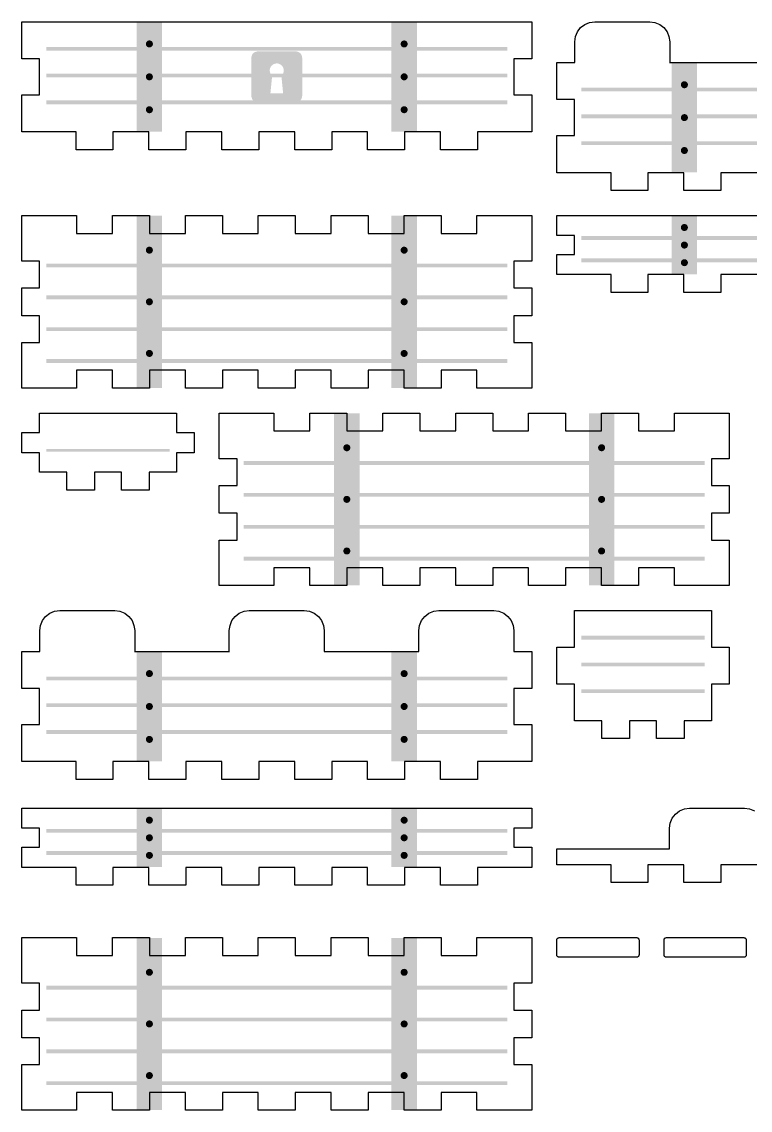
# Model space of a CAD drawing. Header units: millimetres. Extents: x 4 to 286, y 4 to 329.
# Drawn here: x 4 to 118.3, y 158.4 to 329.1 of the extents above; entities that cross this region are included whole.
import ezdxf

# ---------------------------------------------------------------- set-up
doc = ezdxf.new("R2010")
doc.units = ezdxf.units.MM
doc.layers.add('CUT', color=1, linetype='Continuous')
doc.layers.add('RASTER', color=7, linetype='Continuous')

msp = doc.modelspace()

# ---------------------------------------------------------------- hatches: boundary and pattern name
at = {"layer": 'RASTER'}
for points in [[(22, 329.11), (26, 329.11), (26, 311.91), (22, 311.91)], [(62, 329.11), (66, 329.11), (66, 311.91), (62, 311.91)], [(24.55, 325.67), (24.545, 325.598), (24.531, 325.528), (24.508, 325.46), (24.476, 325.395), (24.436, 325.335), (24.389, 325.281), (24.335, 325.234), (24.275, 325.194), (24.21, 325.162), (24.142, 325.139), (24.072, 325.125), (24, 325.12), (23.928, 325.125), (23.858, 325.139), (23.79, 325.162), (23.725, 325.194), (23.665, 325.234), (23.611, 325.281), (23.564, 325.335), (23.524, 325.395), (23.492, 325.46), (23.469, 325.528), (23.455, 325.598), (23.45, 325.67), (23.455, 325.742), (23.469, 325.812), (23.492, 325.88), (23.524, 325.945), (23.564, 326.005), (23.611, 326.059), (23.665, 326.106), (23.725, 326.146), (23.79, 326.178), (23.858, 326.201), (23.928, 326.215), (24, 326.22), (24.072, 326.215), (24.142, 326.201), (24.21, 326.178), (24.275, 326.146), (24.335, 326.106), (24.389, 326.059), (24.436, 326.005), (24.476, 325.945), (24.508, 325.88), (24.531, 325.812), (24.545, 325.742)], [(64.55, 325.67), (64.545, 325.598), (64.531, 325.528), (64.508, 325.46), (64.476, 325.395), (64.436, 325.335), (64.389, 325.281), (64.335, 325.234), (64.275, 325.194), (64.21, 325.162), (64.142, 325.139), (64.072, 325.125), (64, 325.12), (63.928, 325.125), (63.858, 325.139), (63.79, 325.162), (63.725, 325.194), (63.665, 325.234), (63.611, 325.281), (63.564, 325.335), (63.524, 325.395), (63.492, 325.46), (63.469, 325.528), (63.455, 325.598), (63.45, 325.67), (63.455, 325.742), (63.469, 325.812), (63.492, 325.88), (63.524, 325.945), (63.564, 326.005), (63.611, 326.059), (63.665, 326.106), (63.725, 326.146), (63.79, 326.178), (63.858, 326.201), (63.928, 326.215), (64, 326.22), (64.072, 326.215), (64.142, 326.201), (64.21, 326.178), (64.275, 326.146), (64.335, 326.106), (64.389, 326.059), (64.436, 326.005), (64.476, 325.945), (64.508, 325.88), (64.531, 325.812), (64.545, 325.742)], [(7.8, 325.21), (80.2, 325.21), (80.2, 324.61), (7.8, 324.61)], [(106, 322.71), (110, 322.71), (110, 305.51), (106, 305.51)], [(7.8, 321.01), (80.2, 321.01), (80.2, 320.41), (7.8, 320.41)], [(24.55, 320.51), (24.545, 320.438), (24.531, 320.368), (24.508, 320.3), (24.476, 320.235), (24.436, 320.175), (24.389, 320.121), (24.335, 320.074), (24.275, 320.034), (24.21, 320.002), (24.142, 319.979), (24.072, 319.965), (24, 319.96), (23.928, 319.965), (23.858, 319.979), (23.79, 320.002), (23.725, 320.034), (23.665, 320.074), (23.611, 320.121), (23.564, 320.175), (23.524, 320.235), (23.492, 320.3), (23.469, 320.368), (23.455, 320.438), (23.45, 320.51), (23.455, 320.582), (23.469, 320.652), (23.492, 320.72), (23.524, 320.785), (23.564, 320.845), (23.611, 320.899), (23.665, 320.946), (23.725, 320.986), (23.79, 321.018), (23.858, 321.041), (23.928, 321.055), (24, 321.06), (24.072, 321.055), (24.142, 321.041), (24.21, 321.018), (24.275, 320.986), (24.335, 320.946), (24.389, 320.899), (24.436, 320.845), (24.476, 320.785), (24.508, 320.72), (24.531, 320.652), (24.545, 320.582)], [(64.55, 320.51), (64.545, 320.438), (64.531, 320.368), (64.508, 320.3), (64.476, 320.235), (64.436, 320.175), (64.389, 320.121), (64.335, 320.074), (64.275, 320.034), (64.21, 320.002), (64.142, 319.979), (64.072, 319.965), (64, 319.96), (63.928, 319.965), (63.858, 319.979), (63.79, 320.002), (63.725, 320.034), (63.665, 320.074), (63.611, 320.121), (63.564, 320.175), (63.524, 320.235), (63.492, 320.3), (63.469, 320.368), (63.455, 320.438), (63.45, 320.51), (63.455, 320.582), (63.469, 320.652), (63.492, 320.72), (63.524, 320.785), (63.564, 320.845), (63.611, 320.899), (63.665, 320.946), (63.725, 320.986), (63.79, 321.018), (63.858, 321.041), (63.928, 321.055), (64, 321.06), (64.072, 321.055), (64.142, 321.041), (64.21, 321.018), (64.275, 320.986), (64.335, 320.946), (64.389, 320.899), (64.436, 320.845), (64.476, 320.785), (64.508, 320.72), (64.531, 320.652), (64.545, 320.582)], [(108.55, 319.27), (108.545, 319.198), (108.531, 319.128), (108.508, 319.06), (108.476, 318.995), (108.436, 318.935), (108.389, 318.881), (108.335, 318.834), (108.275, 318.794), (108.21, 318.762), (108.142, 318.739), (108.072, 318.725), (108, 318.72), (107.928, 318.725), (107.858, 318.739), (107.79, 318.762), (107.725, 318.794), (107.665, 318.834), (107.611, 318.881), (107.564, 318.935), (107.524, 318.995), (107.492, 319.06), (107.469, 319.128), (107.455, 319.198), (107.45, 319.27), (107.455, 319.342), (107.469, 319.412), (107.492, 319.48), (107.524, 319.545), (107.564, 319.605), (107.611, 319.659), (107.665, 319.706), (107.725, 319.746), (107.79, 319.778), (107.858, 319.801), (107.928, 319.815), (108, 319.82), (108.072, 319.815), (108.142, 319.801), (108.21, 319.778), (108.275, 319.746), (108.335, 319.706), (108.389, 319.659), (108.436, 319.605), (108.476, 319.545), (108.508, 319.48), (108.531, 319.412), (108.545, 319.342)], [(91.8, 318.81), (164.2, 318.81), (164.2, 318.21), (91.8, 318.21)], [(7.8, 316.81), (80.2, 316.81), (80.2, 316.21), (7.8, 316.21)], [(24.55, 315.35), (24.545, 315.278), (24.531, 315.208), (24.508, 315.14), (24.476, 315.075), (24.436, 315.015), (24.389, 314.961), (24.335, 314.914), (24.275, 314.874), (24.21, 314.842), (24.142, 314.819), (24.072, 314.805), (24, 314.8), (23.928, 314.805), (23.858, 314.819), (23.79, 314.842), (23.725, 314.874), (23.665, 314.914), (23.611, 314.961), (23.564, 315.015), (23.524, 315.075), (23.492, 315.14), (23.469, 315.208), (23.455, 315.278), (23.45, 315.35), (23.455, 315.422), (23.469, 315.492), (23.492, 315.56), (23.524, 315.625), (23.564, 315.685), (23.611, 315.739), (23.665, 315.786), (23.725, 315.826), (23.79, 315.858), (23.858, 315.881), (23.928, 315.895), (24, 315.9), (24.072, 315.895), (24.142, 315.881), (24.21, 315.858), (24.275, 315.826), (24.335, 315.786), (24.389, 315.739), (24.436, 315.685), (24.476, 315.625), (24.508, 315.56), (24.531, 315.492), (24.545, 315.422)], [(64.55, 315.35), (64.545, 315.278), (64.531, 315.208), (64.508, 315.14), (64.476, 315.075), (64.436, 315.015), (64.389, 314.961), (64.335, 314.914), (64.275, 314.874), (64.21, 314.842), (64.142, 314.819), (64.072, 314.805), (64, 314.8), (63.928, 314.805), (63.858, 314.819), (63.79, 314.842), (63.725, 314.874), (63.665, 314.914), (63.611, 314.961), (63.564, 315.015), (63.524, 315.075), (63.492, 315.14), (63.469, 315.208), (63.455, 315.278), (63.45, 315.35), (63.455, 315.422), (63.469, 315.492), (63.492, 315.56), (63.524, 315.625), (63.564, 315.685), (63.611, 315.739), (63.665, 315.786), (63.725, 315.826), (63.79, 315.858), (63.858, 315.881), (63.928, 315.895), (64, 315.9), (64.072, 315.895), (64.142, 315.881), (64.21, 315.858), (64.275, 315.826), (64.335, 315.786), (64.389, 315.739), (64.436, 315.685), (64.476, 315.625), (64.508, 315.56), (64.531, 315.492), (64.545, 315.422)], [(91.8, 314.61), (164.2, 314.61), (164.2, 314.01), (91.8, 314.01)], [(108.55, 314.11), (108.545, 314.038), (108.531, 313.968), (108.508, 313.9), (108.476, 313.835), (108.436, 313.775), (108.389, 313.721), (108.335, 313.674), (108.275, 313.634), (108.21, 313.602), (108.142, 313.579), (108.072, 313.565), (108, 313.56), (107.928, 313.565), (107.858, 313.579), (107.79, 313.602), (107.725, 313.634), (107.665, 313.674), (107.611, 313.721), (107.564, 313.775), (107.524, 313.835), (107.492, 313.9), (107.469, 313.968), (107.455, 314.038), (107.45, 314.11), (107.455, 314.182), (107.469, 314.252), (107.492, 314.32), (107.524, 314.385), (107.564, 314.445), (107.611, 314.499), (107.665, 314.546), (107.725, 314.586), (107.79, 314.618), (107.858, 314.641), (107.928, 314.655), (108, 314.66), (108.072, 314.655), (108.142, 314.641), (108.21, 314.618), (108.275, 314.586), (108.335, 314.546), (108.389, 314.499), (108.436, 314.445), (108.476, 314.385), (108.508, 314.32), (108.531, 314.252), (108.545, 314.182)], [(91.8, 310.41), (164.2, 310.41), (164.2, 309.81), (91.8, 309.81)], [(108.55, 308.95), (108.545, 308.878), (108.531, 308.808), (108.508, 308.74), (108.476, 308.675), (108.436, 308.615), (108.389, 308.561), (108.335, 308.514), (108.275, 308.474), (108.21, 308.442), (108.142, 308.419), (108.072, 308.405), (108, 308.4), (107.928, 308.405), (107.858, 308.419), (107.79, 308.442), (107.725, 308.474), (107.665, 308.514), (107.611, 308.561), (107.564, 308.615), (107.524, 308.675), (107.492, 308.74), (107.469, 308.808), (107.455, 308.878), (107.45, 308.95), (107.455, 309.022), (107.469, 309.092), (107.492, 309.16), (107.524, 309.225), (107.564, 309.285), (107.611, 309.339), (107.665, 309.386), (107.725, 309.426), (107.79, 309.458), (107.858, 309.481), (107.928, 309.495), (108, 309.5), (108.072, 309.495), (108.142, 309.481), (108.21, 309.458), (108.275, 309.426), (108.335, 309.386), (108.389, 309.339), (108.436, 309.285), (108.476, 309.225), (108.508, 309.16), (108.531, 309.092), (108.545, 309.022)], [(22, 298.71), (26, 298.71), (26, 271.71), (22, 271.71)], [(62, 298.71), (66, 298.71), (66, 271.71), (62, 271.71)], [(106, 298.71), (110, 298.71), (110, 289.51), (106, 289.51)], [(108.55, 296.87), (108.545, 296.798), (108.531, 296.728), (108.508, 296.66), (108.476, 296.595), (108.436, 296.535), (108.389, 296.481), (108.335, 296.434), (108.275, 296.394), (108.21, 296.362), (108.142, 296.339), (108.072, 296.325), (108, 296.32), (107.928, 296.325), (107.858, 296.339), (107.79, 296.362), (107.725, 296.394), (107.665, 296.434), (107.611, 296.481), (107.564, 296.535), (107.524, 296.595), (107.492, 296.66), (107.469, 296.728), (107.455, 296.798), (107.45, 296.87), (107.455, 296.942), (107.469, 297.012), (107.492, 297.08), (107.524, 297.145), (107.564, 297.205), (107.611, 297.259), (107.665, 297.306), (107.725, 297.346), (107.79, 297.378), (107.858, 297.401), (107.928, 297.415), (108, 297.42), (108.072, 297.415), (108.142, 297.401), (108.21, 297.378), (108.275, 297.346), (108.335, 297.306), (108.389, 297.259), (108.436, 297.205), (108.476, 297.145), (108.508, 297.08), (108.531, 297.012), (108.545, 296.942)], [(91.8, 295.51), (164.2, 295.51), (164.2, 294.91), (91.8, 294.91)], [(24.55, 293.31), (24.545, 293.238), (24.531, 293.168), (24.508, 293.1), (24.476, 293.035), (24.436, 292.975), (24.389, 292.921), (24.335, 292.874), (24.275, 292.834), (24.21, 292.802), (24.142, 292.779), (24.072, 292.765), (24, 292.76), (23.928, 292.765), (23.858, 292.779), (23.79, 292.802), (23.725, 292.834), (23.665, 292.874), (23.611, 292.921), (23.564, 292.975), (23.524, 293.035), (23.492, 293.1), (23.469, 293.168), (23.455, 293.238), (23.45, 293.31), (23.455, 293.382), (23.469, 293.452), (23.492, 293.52), (23.524, 293.585), (23.564, 293.645), (23.611, 293.699), (23.665, 293.746), (23.725, 293.786), (23.79, 293.818), (23.858, 293.841), (23.928, 293.855), (24, 293.86), (24.072, 293.855), (24.142, 293.841), (24.21, 293.818), (24.275, 293.786), (24.335, 293.746), (24.389, 293.699), (24.436, 293.645), (24.476, 293.585), (24.508, 293.52), (24.531, 293.452), (24.545, 293.382)], [(64.55, 293.31), (64.545, 293.238), (64.531, 293.168), (64.508, 293.1), (64.476, 293.035), (64.436, 292.975), (64.389, 292.921), (64.335, 292.874), (64.275, 292.834), (64.21, 292.802), (64.142, 292.779), (64.072, 292.765), (64, 292.76), (63.928, 292.765), (63.858, 292.779), (63.79, 292.802), (63.725, 292.834), (63.665, 292.874), (63.611, 292.921), (63.564, 292.975), (63.524, 293.035), (63.492, 293.1), (63.469, 293.168), (63.455, 293.238), (63.45, 293.31), (63.455, 293.382), (63.469, 293.452), (63.492, 293.52), (63.524, 293.585), (63.564, 293.645), (63.611, 293.699), (63.665, 293.746), (63.725, 293.786), (63.79, 293.818), (63.858, 293.841), (63.928, 293.855), (64, 293.86), (64.072, 293.855), (64.142, 293.841), (64.21, 293.818), (64.275, 293.786), (64.335, 293.746), (64.389, 293.699), (64.436, 293.645), (64.476, 293.585), (64.508, 293.52), (64.531, 293.452), (64.545, 293.382)], [(108.55, 294.11), (108.545, 294.038), (108.531, 293.968), (108.508, 293.9), (108.476, 293.835), (108.436, 293.775), (108.389, 293.721), (108.335, 293.674), (108.275, 293.634), (108.21, 293.602), (108.142, 293.579), (108.072, 293.565), (108, 293.56), (107.928, 293.565), (107.858, 293.579), (107.79, 293.602), (107.725, 293.634), (107.665, 293.674), (107.611, 293.721), (107.564, 293.775), (107.524, 293.835), (107.492, 293.9), (107.469, 293.968), (107.455, 294.038), (107.45, 294.11), (107.455, 294.182), (107.469, 294.252), (107.492, 294.32), (107.524, 294.385), (107.564, 294.445), (107.611, 294.499), (107.665, 294.546), (107.725, 294.586), (107.79, 294.618), (107.858, 294.641), (107.928, 294.655), (108, 294.66), (108.072, 294.655), (108.142, 294.641), (108.21, 294.618), (108.275, 294.586), (108.335, 294.546), (108.389, 294.499), (108.436, 294.445), (108.476, 294.385), (108.508, 294.32), (108.531, 294.252), (108.545, 294.182)], [(7.8, 291.21), (80.2, 291.21), (80.2, 290.61), (7.8, 290.61)], [(91.8, 292.01), (164.2, 292.01), (164.2, 291.41), (91.8, 291.41)], [(108.55, 291.35), (108.545, 291.278), (108.531, 291.208), (108.508, 291.14), (108.476, 291.075), (108.436, 291.015), (108.389, 290.961), (108.335, 290.914), (108.275, 290.874), (108.21, 290.842), (108.142, 290.819), (108.072, 290.805), (108, 290.8), (107.928, 290.805), (107.858, 290.819), (107.79, 290.842), (107.725, 290.874), (107.665, 290.914), (107.611, 290.961), (107.564, 291.015), (107.524, 291.075), (107.492, 291.14), (107.469, 291.208), (107.455, 291.278), (107.45, 291.35), (107.455, 291.422), (107.469, 291.492), (107.492, 291.56), (107.524, 291.625), (107.564, 291.685), (107.611, 291.739), (107.665, 291.786), (107.725, 291.826), (107.79, 291.858), (107.858, 291.881), (107.928, 291.895), (108, 291.9), (108.072, 291.895), (108.142, 291.881), (108.21, 291.858), (108.275, 291.826), (108.335, 291.786), (108.389, 291.739), (108.436, 291.685), (108.476, 291.625), (108.508, 291.56), (108.531, 291.492), (108.545, 291.422)], [(7.8, 286.21), (80.2, 286.21), (80.2, 285.61), (7.8, 285.61)], [(24.55, 285.21), (24.545, 285.138), (24.531, 285.068), (24.508, 285), (24.476, 284.935), (24.436, 284.875), (24.389, 284.821), (24.335, 284.774), (24.275, 284.734), (24.21, 284.702), (24.142, 284.679), (24.072, 284.665), (24, 284.66), (23.928, 284.665), (23.858, 284.679), (23.79, 284.702), (23.725, 284.734), (23.665, 284.774), (23.611, 284.821), (23.564, 284.875), (23.524, 284.935), (23.492, 285), (23.469, 285.068), (23.455, 285.138), (23.45, 285.21), (23.455, 285.282), (23.469, 285.352), (23.492, 285.42), (23.524, 285.485), (23.564, 285.545), (23.611, 285.599), (23.665, 285.646), (23.725, 285.686), (23.79, 285.718), (23.858, 285.741), (23.928, 285.755), (24, 285.76), (24.072, 285.755), (24.142, 285.741), (24.21, 285.718), (24.275, 285.686), (24.335, 285.646), (24.389, 285.599), (24.436, 285.545), (24.476, 285.485), (24.508, 285.42), (24.531, 285.352), (24.545, 285.282)], [(64.55, 285.21), (64.545, 285.138), (64.531, 285.068), (64.508, 285), (64.476, 284.935), (64.436, 284.875), (64.389, 284.821), (64.335, 284.774), (64.275, 284.734), (64.21, 284.702), (64.142, 284.679), (64.072, 284.665), (64, 284.66), (63.928, 284.665), (63.858, 284.679), (63.79, 284.702), (63.725, 284.734), (63.665, 284.774), (63.611, 284.821), (63.564, 284.875), (63.524, 284.935), (63.492, 285), (63.469, 285.068), (63.455, 285.138), (63.45, 285.21), (63.455, 285.282), (63.469, 285.352), (63.492, 285.42), (63.524, 285.485), (63.564, 285.545), (63.611, 285.599), (63.665, 285.646), (63.725, 285.686), (63.79, 285.718), (63.858, 285.741), (63.928, 285.755), (64, 285.76), (64.072, 285.755), (64.142, 285.741), (64.21, 285.718), (64.275, 285.686), (64.335, 285.646), (64.389, 285.599), (64.436, 285.545), (64.476, 285.485), (64.508, 285.42), (64.531, 285.352), (64.545, 285.282)], [(7.8, 281.21), (80.2, 281.21), (80.2, 280.61), (7.8, 280.61)], [(24.55, 277.11), (24.545, 277.038), (24.531, 276.968), (24.508, 276.9), (24.476, 276.835), (24.436, 276.775), (24.389, 276.721), (24.335, 276.674), (24.275, 276.634), (24.21, 276.602), (24.142, 276.579), (24.072, 276.565), (24, 276.56), (23.928, 276.565), (23.858, 276.579), (23.79, 276.602), (23.725, 276.634), (23.665, 276.674), (23.611, 276.721), (23.564, 276.775), (23.524, 276.835), (23.492, 276.9), (23.469, 276.968), (23.455, 277.038), (23.45, 277.11), (23.455, 277.182), (23.469, 277.252), (23.492, 277.32), (23.524, 277.385), (23.564, 277.445), (23.611, 277.499), (23.665, 277.546), (23.725, 277.586), (23.79, 277.618), (23.858, 277.641), (23.928, 277.655), (24, 277.66), (24.072, 277.655), (24.142, 277.641), (24.21, 277.618), (24.275, 277.586), (24.335, 277.546), (24.389, 277.499), (24.436, 277.445), (24.476, 277.385), (24.508, 277.32), (24.531, 277.252), (24.545, 277.182)], [(64.55, 277.11), (64.545, 277.038), (64.531, 276.968), (64.508, 276.9), (64.476, 276.835), (64.436, 276.775), (64.389, 276.721), (64.335, 276.674), (64.275, 276.634), (64.21, 276.602), (64.142, 276.579), (64.072, 276.565), (64, 276.56), (63.928, 276.565), (63.858, 276.579), (63.79, 276.602), (63.725, 276.634), (63.665, 276.674), (63.611, 276.721), (63.564, 276.775), (63.524, 276.835), (63.492, 276.9), (63.469, 276.968), (63.455, 277.038), (63.45, 277.11), (63.455, 277.182), (63.469, 277.252), (63.492, 277.32), (63.524, 277.385), (63.564, 277.445), (63.611, 277.499), (63.665, 277.546), (63.725, 277.586), (63.79, 277.618), (63.858, 277.641), (63.928, 277.655), (64, 277.66), (64.072, 277.655), (64.142, 277.641), (64.21, 277.618), (64.275, 277.586), (64.335, 277.546), (64.389, 277.499), (64.436, 277.445), (64.476, 277.385), (64.508, 277.32), (64.531, 277.252), (64.545, 277.182)], [(7.8, 276.21), (80.2, 276.21), (80.2, 275.61), (7.8, 275.61)], [(53, 267.71), (57, 267.71), (57, 240.71), (53, 240.71)], [(93, 267.71), (97, 267.71), (97, 240.71), (93, 240.71)], [(7.8, 262.11), (27.2, 262.11), (27.2, 261.71), (7.8, 261.71)], [(55.55, 262.31), (55.545, 262.238), (55.531, 262.168), (55.508, 262.1), (55.476, 262.035), (55.436, 261.975), (55.389, 261.921), (55.335, 261.874), (55.275, 261.834), (55.21, 261.802), (55.142, 261.779), (55.072, 261.765), (55, 261.76), (54.928, 261.765), (54.858, 261.779), (54.79, 261.802), (54.725, 261.834), (54.665, 261.874), (54.611, 261.921), (54.564, 261.975), (54.524, 262.035), (54.492, 262.1), (54.469, 262.168), (54.455, 262.238), (54.45, 262.31), (54.455, 262.382), (54.469, 262.452), (54.492, 262.52), (54.524, 262.585), (54.564, 262.645), (54.611, 262.699), (54.665, 262.746), (54.725, 262.786), (54.79, 262.818), (54.858, 262.841), (54.928, 262.855), (55, 262.86), (55.072, 262.855), (55.142, 262.841), (55.21, 262.818), (55.275, 262.786), (55.335, 262.746), (55.389, 262.699), (55.436, 262.645), (55.476, 262.585), (55.508, 262.52), (55.531, 262.452), (55.545, 262.382)], [(95.55, 262.31), (95.545, 262.238), (95.531, 262.168), (95.508, 262.1), (95.476, 262.035), (95.436, 261.975), (95.389, 261.921), (95.335, 261.874), (95.275, 261.834), (95.21, 261.802), (95.142, 261.779), (95.072, 261.765), (95, 261.76), (94.928, 261.765), (94.858, 261.779), (94.79, 261.802), (94.725, 261.834), (94.665, 261.874), (94.611, 261.921), (94.564, 261.975), (94.524, 262.035), (94.492, 262.1), (94.469, 262.168), (94.455, 262.238), (94.45, 262.31), (94.455, 262.382), (94.469, 262.452), (94.492, 262.52), (94.524, 262.585), (94.564, 262.645), (94.611, 262.699), (94.665, 262.746), (94.725, 262.786), (94.79, 262.818), (94.858, 262.841), (94.928, 262.855), (95, 262.86), (95.072, 262.855), (95.142, 262.841), (95.21, 262.818), (95.275, 262.786), (95.335, 262.746), (95.389, 262.699), (95.436, 262.645), (95.476, 262.585), (95.508, 262.52), (95.531, 262.452), (95.545, 262.382)], [(38.8, 260.21), (111.2, 260.21), (111.2, 259.61), (38.8, 259.61)], [(38.8, 255.21), (111.2, 255.21), (111.2, 254.61), (38.8, 254.61)], [(55.55, 254.21), (55.545, 254.138), (55.531, 254.068), (55.508, 254), (55.476, 253.935), (55.436, 253.875), (55.389, 253.821), (55.335, 253.774), (55.275, 253.734), (55.21, 253.702), (55.142, 253.679), (55.072, 253.665), (55, 253.66), (54.928, 253.665), (54.858, 253.679), (54.79, 253.702), (54.725, 253.734), (54.665, 253.774), (54.611, 253.821), (54.564, 253.875), (54.524, 253.935), (54.492, 254), (54.469, 254.068), (54.455, 254.138), (54.45, 254.21), (54.455, 254.282), (54.469, 254.352), (54.492, 254.42), (54.524, 254.485), (54.564, 254.545), (54.611, 254.599), (54.665, 254.646), (54.725, 254.686), (54.79, 254.718), (54.858, 254.741), (54.928, 254.755), (55, 254.76), (55.072, 254.755), (55.142, 254.741), (55.21, 254.718), (55.275, 254.686), (55.335, 254.646), (55.389, 254.599), (55.436, 254.545), (55.476, 254.485), (55.508, 254.42), (55.531, 254.352), (55.545, 254.282)], [(95.55, 254.21), (95.545, 254.138), (95.531, 254.068), (95.508, 254), (95.476, 253.935), (95.436, 253.875), (95.389, 253.821), (95.335, 253.774), (95.275, 253.734), (95.21, 253.702), (95.142, 253.679), (95.072, 253.665), (95, 253.66), (94.928, 253.665), (94.858, 253.679), (94.79, 253.702), (94.725, 253.734), (94.665, 253.774), (94.611, 253.821), (94.564, 253.875), (94.524, 253.935), (94.492, 254), (94.469, 254.068), (94.455, 254.138), (94.45, 254.21), (94.455, 254.282), (94.469, 254.352), (94.492, 254.42), (94.524, 254.485), (94.564, 254.545), (94.611, 254.599), (94.665, 254.646), (94.725, 254.686), (94.79, 254.718), (94.858, 254.741), (94.928, 254.755), (95, 254.76), (95.072, 254.755), (95.142, 254.741), (95.21, 254.718), (95.275, 254.686), (95.335, 254.646), (95.389, 254.599), (95.436, 254.545), (95.476, 254.485), (95.508, 254.42), (95.531, 254.352), (95.545, 254.282)], [(38.8, 250.21), (111.2, 250.21), (111.2, 249.61), (38.8, 249.61)], [(55.55, 246.11), (55.545, 246.038), (55.531, 245.968), (55.508, 245.9), (55.476, 245.835), (55.436, 245.775), (55.389, 245.721), (55.335, 245.674), (55.275, 245.634), (55.21, 245.602), (55.142, 245.579), (55.072, 245.565), (55, 245.56), (54.928, 245.565), (54.858, 245.579), (54.79, 245.602), (54.725, 245.634), (54.665, 245.674), (54.611, 245.721), (54.564, 245.775), (54.524, 245.835), (54.492, 245.9), (54.469, 245.968), (54.455, 246.038), (54.45, 246.11), (54.455, 246.182), (54.469, 246.252), (54.492, 246.32), (54.524, 246.385), (54.564, 246.445), (54.611, 246.499), (54.665, 246.546), (54.725, 246.586), (54.79, 246.618), (54.858, 246.641), (54.928, 246.655), (55, 246.66), (55.072, 246.655), (55.142, 246.641), (55.21, 246.618), (55.275, 246.586), (55.335, 246.546), (55.389, 246.499), (55.436, 246.445), (55.476, 246.385), (55.508, 246.32), (55.531, 246.252), (55.545, 246.182)], [(95.55, 246.11), (95.545, 246.038), (95.531, 245.968), (95.508, 245.9), (95.476, 245.835), (95.436, 245.775), (95.389, 245.721), (95.335, 245.674), (95.275, 245.634), (95.21, 245.602), (95.142, 245.579), (95.072, 245.565), (95, 245.56), (94.928, 245.565), (94.858, 245.579), (94.79, 245.602), (94.725, 245.634), (94.665, 245.674), (94.611, 245.721), (94.564, 245.775), (94.524, 245.835), (94.492, 245.9), (94.469, 245.968), (94.455, 246.038), (94.45, 246.11), (94.455, 246.182), (94.469, 246.252), (94.492, 246.32), (94.524, 246.385), (94.564, 246.445), (94.611, 246.499), (94.665, 246.546), (94.725, 246.586), (94.79, 246.618), (94.858, 246.641), (94.928, 246.655), (95, 246.66), (95.072, 246.655), (95.142, 246.641), (95.21, 246.618), (95.275, 246.586), (95.335, 246.546), (95.389, 246.499), (95.436, 246.445), (95.476, 246.385), (95.508, 246.32), (95.531, 246.252), (95.545, 246.182)], [(38.8, 245.21), (111.2, 245.21), (111.2, 244.61), (38.8, 244.61)], [(91.8, 232.81), (111.2, 232.81), (111.2, 232.21), (91.8, 232.21)], [(22, 230.31), (26, 230.31), (26, 213.11), (22, 213.11)], [(62, 230.31), (66, 230.31), (66, 213.11), (62, 213.11)], [(24.55, 226.87), (24.545, 226.798), (24.531, 226.728), (24.508, 226.66), (24.476, 226.595), (24.436, 226.535), (24.389, 226.481), (24.335, 226.434), (24.275, 226.394), (24.21, 226.362), (24.142, 226.339), (24.072, 226.325), (24, 226.32), (23.928, 226.325), (23.858, 226.339), (23.79, 226.362), (23.725, 226.394), (23.665, 226.434), (23.611, 226.481), (23.564, 226.535), (23.524, 226.595), (23.492, 226.66), (23.469, 226.728), (23.455, 226.798), (23.45, 226.87), (23.455, 226.942), (23.469, 227.012), (23.492, 227.08), (23.524, 227.145), (23.564, 227.205), (23.611, 227.259), (23.665, 227.306), (23.725, 227.346), (23.79, 227.378), (23.858, 227.401), (23.928, 227.415), (24, 227.42), (24.072, 227.415), (24.142, 227.401), (24.21, 227.378), (24.275, 227.346), (24.335, 227.306), (24.389, 227.259), (24.436, 227.205), (24.476, 227.145), (24.508, 227.08), (24.531, 227.012), (24.545, 226.942)], [(64.55, 226.87), (64.545, 226.798), (64.531, 226.728), (64.508, 226.66), (64.476, 226.595), (64.436, 226.535), (64.389, 226.481), (64.335, 226.434), (64.275, 226.394), (64.21, 226.362), (64.142, 226.339), (64.072, 226.325), (64, 226.32), (63.928, 226.325), (63.858, 226.339), (63.79, 226.362), (63.725, 226.394), (63.665, 226.434), (63.611, 226.481), (63.564, 226.535), (63.524, 226.595), (63.492, 226.66), (63.469, 226.728), (63.455, 226.798), (63.45, 226.87), (63.455, 226.942), (63.469, 227.012), (63.492, 227.08), (63.524, 227.145), (63.564, 227.205), (63.611, 227.259), (63.665, 227.306), (63.725, 227.346), (63.79, 227.378), (63.858, 227.401), (63.928, 227.415), (64, 227.42), (64.072, 227.415), (64.142, 227.401), (64.21, 227.378), (64.275, 227.346), (64.335, 227.306), (64.389, 227.259), (64.436, 227.205), (64.476, 227.145), (64.508, 227.08), (64.531, 227.012), (64.545, 226.942)], [(91.8, 228.61), (111.2, 228.61), (111.2, 228.01), (91.8, 228.01)], [(7.8, 226.41), (80.2, 226.41), (80.2, 225.81), (7.8, 225.81)], [(91.8, 224.41), (111.2, 224.41), (111.2, 223.81), (91.8, 223.81)], [(7.8, 222.21), (80.2, 222.21), (80.2, 221.61), (7.8, 221.61)], [(24.55, 221.71), (24.545, 221.638), (24.531, 221.568), (24.508, 221.5), (24.476, 221.435), (24.436, 221.375), (24.389, 221.321), (24.335, 221.274), (24.275, 221.234), (24.21, 221.202), (24.142, 221.179), (24.072, 221.165), (24, 221.16), (23.928, 221.165), (23.858, 221.179), (23.79, 221.202), (23.725, 221.234), (23.665, 221.274), (23.611, 221.321), (23.564, 221.375), (23.524, 221.435), (23.492, 221.5), (23.469, 221.568), (23.455, 221.638), (23.45, 221.71), (23.455, 221.782), (23.469, 221.852), (23.492, 221.92), (23.524, 221.985), (23.564, 222.045), (23.611, 222.099), (23.665, 222.146), (23.725, 222.186), (23.79, 222.218), (23.858, 222.241), (23.928, 222.255), (24, 222.26), (24.072, 222.255), (24.142, 222.241), (24.21, 222.218), (24.275, 222.186), (24.335, 222.146), (24.389, 222.099), (24.436, 222.045), (24.476, 221.985), (24.508, 221.92), (24.531, 221.852), (24.545, 221.782)], [(64.55, 221.71), (64.545, 221.638), (64.531, 221.568), (64.508, 221.5), (64.476, 221.435), (64.436, 221.375), (64.389, 221.321), (64.335, 221.274), (64.275, 221.234), (64.21, 221.202), (64.142, 221.179), (64.072, 221.165), (64, 221.16), (63.928, 221.165), (63.858, 221.179), (63.79, 221.202), (63.725, 221.234), (63.665, 221.274), (63.611, 221.321), (63.564, 221.375), (63.524, 221.435), (63.492, 221.5), (63.469, 221.568), (63.455, 221.638), (63.45, 221.71), (63.455, 221.782), (63.469, 221.852), (63.492, 221.92), (63.524, 221.985), (63.564, 222.045), (63.611, 222.099), (63.665, 222.146), (63.725, 222.186), (63.79, 222.218), (63.858, 222.241), (63.928, 222.255), (64, 222.26), (64.072, 222.255), (64.142, 222.241), (64.21, 222.218), (64.275, 222.186), (64.335, 222.146), (64.389, 222.099), (64.436, 222.045), (64.476, 221.985), (64.508, 221.92), (64.531, 221.852), (64.545, 221.782)], [(7.8, 218.01), (80.2, 218.01), (80.2, 217.41), (7.8, 217.41)], [(24.55, 216.55), (24.545, 216.478), (24.531, 216.408), (24.508, 216.34), (24.476, 216.275), (24.436, 216.215), (24.389, 216.161), (24.335, 216.114), (24.275, 216.074), (24.21, 216.042), (24.142, 216.019), (24.072, 216.005), (24, 216), (23.928, 216.005), (23.858, 216.019), (23.79, 216.042), (23.725, 216.074), (23.665, 216.114), (23.611, 216.161), (23.564, 216.215), (23.524, 216.275), (23.492, 216.34), (23.469, 216.408), (23.455, 216.478), (23.45, 216.55), (23.455, 216.622), (23.469, 216.692), (23.492, 216.76), (23.524, 216.825), (23.564, 216.885), (23.611, 216.939), (23.665, 216.986), (23.725, 217.026), (23.79, 217.058), (23.858, 217.081), (23.928, 217.095), (24, 217.1), (24.072, 217.095), (24.142, 217.081), (24.21, 217.058), (24.275, 217.026), (24.335, 216.986), (24.389, 216.939), (24.436, 216.885), (24.476, 216.825), (24.508, 216.76), (24.531, 216.692), (24.545, 216.622)], [(64.55, 216.55), (64.545, 216.478), (64.531, 216.408), (64.508, 216.34), (64.476, 216.275), (64.436, 216.215), (64.389, 216.161), (64.335, 216.114), (64.275, 216.074), (64.21, 216.042), (64.142, 216.019), (64.072, 216.005), (64, 216), (63.928, 216.005), (63.858, 216.019), (63.79, 216.042), (63.725, 216.074), (63.665, 216.114), (63.611, 216.161), (63.564, 216.215), (63.524, 216.275), (63.492, 216.34), (63.469, 216.408), (63.455, 216.478), (63.45, 216.55), (63.455, 216.622), (63.469, 216.692), (63.492, 216.76), (63.524, 216.825), (63.564, 216.885), (63.611, 216.939), (63.665, 216.986), (63.725, 217.026), (63.79, 217.058), (63.858, 217.081), (63.928, 217.095), (64, 217.1), (64.072, 217.095), (64.142, 217.081), (64.21, 217.058), (64.275, 217.026), (64.335, 216.986), (64.389, 216.939), (64.436, 216.885), (64.476, 216.825), (64.508, 216.76), (64.531, 216.692), (64.545, 216.622)], [(22, 205.71), (26, 205.71), (26, 196.51), (22, 196.51)], [(62, 205.71), (66, 205.71), (66, 196.51), (62, 196.51)], [(24.55, 203.87), (24.545, 203.798), (24.531, 203.728), (24.508, 203.66), (24.476, 203.595), (24.436, 203.535), (24.389, 203.481), (24.335, 203.434), (24.275, 203.394), (24.21, 203.362), (24.142, 203.339), (24.072, 203.325), (24, 203.32), (23.928, 203.325), (23.858, 203.339), (23.79, 203.362), (23.725, 203.394), (23.665, 203.434), (23.611, 203.481), (23.564, 203.535), (23.524, 203.595), (23.492, 203.66), (23.469, 203.728), (23.455, 203.798), (23.45, 203.87), (23.455, 203.942), (23.469, 204.012), (23.492, 204.08), (23.524, 204.145), (23.564, 204.205), (23.611, 204.259), (23.665, 204.306), (23.725, 204.346), (23.79, 204.378), (23.858, 204.401), (23.928, 204.415), (24, 204.42), (24.072, 204.415), (24.142, 204.401), (24.21, 204.378), (24.275, 204.346), (24.335, 204.306), (24.389, 204.259), (24.436, 204.205), (24.476, 204.145), (24.508, 204.08), (24.531, 204.012), (24.545, 203.942)], [(64.55, 203.87), (64.545, 203.798), (64.531, 203.728), (64.508, 203.66), (64.476, 203.595), (64.436, 203.535), (64.389, 203.481), (64.335, 203.434), (64.275, 203.394), (64.21, 203.362), (64.142, 203.339), (64.072, 203.325), (64, 203.32), (63.928, 203.325), (63.858, 203.339), (63.79, 203.362), (63.725, 203.394), (63.665, 203.434), (63.611, 203.481), (63.564, 203.535), (63.524, 203.595), (63.492, 203.66), (63.469, 203.728), (63.455, 203.798), (63.45, 203.87), (63.455, 203.942), (63.469, 204.012), (63.492, 204.08), (63.524, 204.145), (63.564, 204.205), (63.611, 204.259), (63.665, 204.306), (63.725, 204.346), (63.79, 204.378), (63.858, 204.401), (63.928, 204.415), (64, 204.42), (64.072, 204.415), (64.142, 204.401), (64.21, 204.378), (64.275, 204.346), (64.335, 204.306), (64.389, 204.259), (64.436, 204.205), (64.476, 204.145), (64.508, 204.08), (64.531, 204.012), (64.545, 203.942)], [(7.8, 202.51), (80.2, 202.51), (80.2, 201.91), (7.8, 201.91)], [(24.55, 201.11), (24.545, 201.038), (24.531, 200.968), (24.508, 200.9), (24.476, 200.835), (24.436, 200.775), (24.389, 200.721), (24.335, 200.674), (24.275, 200.634), (24.21, 200.602), (24.142, 200.579), (24.072, 200.565), (24, 200.56), (23.928, 200.565), (23.858, 200.579), (23.79, 200.602), (23.725, 200.634), (23.665, 200.674), (23.611, 200.721), (23.564, 200.775), (23.524, 200.835), (23.492, 200.9), (23.469, 200.968), (23.455, 201.038), (23.45, 201.11), (23.455, 201.182), (23.469, 201.252), (23.492, 201.32), (23.524, 201.385), (23.564, 201.445), (23.611, 201.499), (23.665, 201.546), (23.725, 201.586), (23.79, 201.618), (23.858, 201.641), (23.928, 201.655), (24, 201.66), (24.072, 201.655), (24.142, 201.641), (24.21, 201.618), (24.275, 201.586), (24.335, 201.546), (24.389, 201.499), (24.436, 201.445), (24.476, 201.385), (24.508, 201.32), (24.531, 201.252), (24.545, 201.182)], [(64.55, 201.11), (64.545, 201.038), (64.531, 200.968), (64.508, 200.9), (64.476, 200.835), (64.436, 200.775), (64.389, 200.721), (64.335, 200.674), (64.275, 200.634), (64.21, 200.602), (64.142, 200.579), (64.072, 200.565), (64, 200.56), (63.928, 200.565), (63.858, 200.579), (63.79, 200.602), (63.725, 200.634), (63.665, 200.674), (63.611, 200.721), (63.564, 200.775), (63.524, 200.835), (63.492, 200.9), (63.469, 200.968), (63.455, 201.038), (63.45, 201.11), (63.455, 201.182), (63.469, 201.252), (63.492, 201.32), (63.524, 201.385), (63.564, 201.445), (63.611, 201.499), (63.665, 201.546), (63.725, 201.586), (63.79, 201.618), (63.858, 201.641), (63.928, 201.655), (64, 201.66), (64.072, 201.655), (64.142, 201.641), (64.21, 201.618), (64.275, 201.586), (64.335, 201.546), (64.389, 201.499), (64.436, 201.445), (64.476, 201.385), (64.508, 201.32), (64.531, 201.252), (64.545, 201.182)], [(7.8, 199.01), (80.2, 199.01), (80.2, 198.41), (7.8, 198.41)], [(24.55, 198.35), (24.545, 198.278), (24.531, 198.208), (24.508, 198.14), (24.476, 198.075), (24.436, 198.015), (24.389, 197.961), (24.335, 197.914), (24.275, 197.874), (24.21, 197.842), (24.142, 197.819), (24.072, 197.805), (24, 197.8), (23.928, 197.805), (23.858, 197.819), (23.79, 197.842), (23.725, 197.874), (23.665, 197.914), (23.611, 197.961), (23.564, 198.015), (23.524, 198.075), (23.492, 198.14), (23.469, 198.208), (23.455, 198.278), (23.45, 198.35), (23.455, 198.422), (23.469, 198.492), (23.492, 198.56), (23.524, 198.625), (23.564, 198.685), (23.611, 198.739), (23.665, 198.786), (23.725, 198.826), (23.79, 198.858), (23.858, 198.881), (23.928, 198.895), (24, 198.9), (24.072, 198.895), (24.142, 198.881), (24.21, 198.858), (24.275, 198.826), (24.335, 198.786), (24.389, 198.739), (24.436, 198.685), (24.476, 198.625), (24.508, 198.56), (24.531, 198.492), (24.545, 198.422)], [(64.55, 198.35), (64.545, 198.278), (64.531, 198.208), (64.508, 198.14), (64.476, 198.075), (64.436, 198.015), (64.389, 197.961), (64.335, 197.914), (64.275, 197.874), (64.21, 197.842), (64.142, 197.819), (64.072, 197.805), (64, 197.8), (63.928, 197.805), (63.858, 197.819), (63.79, 197.842), (63.725, 197.874), (63.665, 197.914), (63.611, 197.961), (63.564, 198.015), (63.524, 198.075), (63.492, 198.14), (63.469, 198.208), (63.455, 198.278), (63.45, 198.35), (63.455, 198.422), (63.469, 198.492), (63.492, 198.56), (63.524, 198.625), (63.564, 198.685), (63.611, 198.739), (63.665, 198.786), (63.725, 198.826), (63.79, 198.858), (63.858, 198.881), (63.928, 198.895), (64, 198.9), (64.072, 198.895), (64.142, 198.881), (64.21, 198.858), (64.275, 198.826), (64.335, 198.786), (64.389, 198.739), (64.436, 198.685), (64.476, 198.625), (64.508, 198.56), (64.531, 198.492), (64.545, 198.422)], [(22, 185.4), (26, 185.4), (26, 158.4), (22, 158.4)], [(62, 185.4), (66, 185.4), (66, 158.4), (62, 158.4)], [(24.55, 180), (24.545, 179.928), (24.531, 179.858), (24.508, 179.79), (24.476, 179.725), (24.436, 179.665), (24.389, 179.611), (24.335, 179.564), (24.275, 179.524), (24.21, 179.492), (24.142, 179.469), (24.072, 179.455), (24, 179.45), (23.928, 179.455), (23.858, 179.469), (23.79, 179.492), (23.725, 179.524), (23.665, 179.564), (23.611, 179.611), (23.564, 179.665), (23.524, 179.725), (23.492, 179.79), (23.469, 179.858), (23.455, 179.928), (23.45, 180), (23.455, 180.072), (23.469, 180.142), (23.492, 180.21), (23.524, 180.275), (23.564, 180.335), (23.611, 180.389), (23.665, 180.436), (23.725, 180.476), (23.79, 180.508), (23.858, 180.531), (23.928, 180.545), (24, 180.55), (24.072, 180.545), (24.142, 180.531), (24.21, 180.508), (24.275, 180.476), (24.335, 180.436), (24.389, 180.389), (24.436, 180.335), (24.476, 180.275), (24.508, 180.21), (24.531, 180.142), (24.545, 180.072)], [(64.55, 180), (64.545, 179.928), (64.531, 179.858), (64.508, 179.79), (64.476, 179.725), (64.436, 179.665), (64.389, 179.611), (64.335, 179.564), (64.275, 179.524), (64.21, 179.492), (64.142, 179.469), (64.072, 179.455), (64, 179.45), (63.928, 179.455), (63.858, 179.469), (63.79, 179.492), (63.725, 179.524), (63.665, 179.564), (63.611, 179.611), (63.564, 179.665), (63.524, 179.725), (63.492, 179.79), (63.469, 179.858), (63.455, 179.928), (63.45, 180), (63.455, 180.072), (63.469, 180.142), (63.492, 180.21), (63.524, 180.275), (63.564, 180.335), (63.611, 180.389), (63.665, 180.436), (63.725, 180.476), (63.79, 180.508), (63.858, 180.531), (63.928, 180.545), (64, 180.55), (64.072, 180.545), (64.142, 180.531), (64.21, 180.508), (64.275, 180.476), (64.335, 180.436), (64.389, 180.389), (64.436, 180.335), (64.476, 180.275), (64.508, 180.21), (64.531, 180.142), (64.545, 180.072)], [(7.8, 177.9), (80.2, 177.9), (80.2, 177.3), (7.8, 177.3)], [(7.8, 172.9), (80.2, 172.9), (80.2, 172.3), (7.8, 172.3)], [(24.55, 171.9), (24.545, 171.828), (24.531, 171.758), (24.508, 171.69), (24.476, 171.625), (24.436, 171.565), (24.389, 171.511), (24.335, 171.464), (24.275, 171.424), (24.21, 171.392), (24.142, 171.369), (24.072, 171.355), (24, 171.35), (23.928, 171.355), (23.858, 171.369), (23.79, 171.392), (23.725, 171.424), (23.665, 171.464), (23.611, 171.511), (23.564, 171.565), (23.524, 171.625), (23.492, 171.69), (23.469, 171.758), (23.455, 171.828), (23.45, 171.9), (23.455, 171.972), (23.469, 172.042), (23.492, 172.11), (23.524, 172.175), (23.564, 172.235), (23.611, 172.289), (23.665, 172.336), (23.725, 172.376), (23.79, 172.408), (23.858, 172.431), (23.928, 172.445), (24, 172.45), (24.072, 172.445), (24.142, 172.431), (24.21, 172.408), (24.275, 172.376), (24.335, 172.336), (24.389, 172.289), (24.436, 172.235), (24.476, 172.175), (24.508, 172.11), (24.531, 172.042), (24.545, 171.972)], [(64.55, 171.9), (64.545, 171.828), (64.531, 171.758), (64.508, 171.69), (64.476, 171.625), (64.436, 171.565), (64.389, 171.511), (64.335, 171.464), (64.275, 171.424), (64.21, 171.392), (64.142, 171.369), (64.072, 171.355), (64, 171.35), (63.928, 171.355), (63.858, 171.369), (63.79, 171.392), (63.725, 171.424), (63.665, 171.464), (63.611, 171.511), (63.564, 171.565), (63.524, 171.625), (63.492, 171.69), (63.469, 171.758), (63.455, 171.828), (63.45, 171.9), (63.455, 171.972), (63.469, 172.042), (63.492, 172.11), (63.524, 172.175), (63.564, 172.235), (63.611, 172.289), (63.665, 172.336), (63.725, 172.376), (63.79, 172.408), (63.858, 172.431), (63.928, 172.445), (64, 172.45), (64.072, 172.445), (64.142, 172.431), (64.21, 172.408), (64.275, 172.376), (64.335, 172.336), (64.389, 172.289), (64.436, 172.235), (64.476, 172.175), (64.508, 172.11), (64.531, 172.042), (64.545, 171.972)], [(7.8, 167.9), (80.2, 167.9), (80.2, 167.3), (7.8, 167.3)], [(24.55, 163.8), (24.545, 163.728), (24.531, 163.658), (24.508, 163.59), (24.476, 163.525), (24.436, 163.465), (24.389, 163.411), (24.335, 163.364), (24.275, 163.324), (24.21, 163.292), (24.142, 163.269), (24.072, 163.255), (24, 163.25), (23.928, 163.255), (23.858, 163.269), (23.79, 163.292), (23.725, 163.324), (23.665, 163.364), (23.611, 163.411), (23.564, 163.465), (23.524, 163.525), (23.492, 163.59), (23.469, 163.658), (23.455, 163.728), (23.45, 163.8), (23.455, 163.872), (23.469, 163.942), (23.492, 164.01), (23.524, 164.075), (23.564, 164.135), (23.611, 164.189), (23.665, 164.236), (23.725, 164.276), (23.79, 164.308), (23.858, 164.331), (23.928, 164.345), (24, 164.35), (24.072, 164.345), (24.142, 164.331), (24.21, 164.308), (24.275, 164.276), (24.335, 164.236), (24.389, 164.189), (24.436, 164.135), (24.476, 164.075), (24.508, 164.01), (24.531, 163.942), (24.545, 163.872)], [(64.55, 163.8), (64.545, 163.728), (64.531, 163.658), (64.508, 163.59), (64.476, 163.525), (64.436, 163.465), (64.389, 163.411), (64.335, 163.364), (64.275, 163.324), (64.21, 163.292), (64.142, 163.269), (64.072, 163.255), (64, 163.25), (63.928, 163.255), (63.858, 163.269), (63.79, 163.292), (63.725, 163.324), (63.665, 163.364), (63.611, 163.411), (63.564, 163.465), (63.524, 163.525), (63.492, 163.59), (63.469, 163.658), (63.455, 163.728), (63.45, 163.8), (63.455, 163.872), (63.469, 163.942), (63.492, 164.01), (63.524, 164.075), (63.564, 164.135), (63.611, 164.189), (63.665, 164.236), (63.725, 164.276), (63.79, 164.308), (63.858, 164.331), (63.928, 164.345), (64, 164.35), (64.072, 164.345), (64.142, 164.331), (64.21, 164.308), (64.275, 164.276), (64.335, 164.236), (64.389, 164.189), (64.436, 164.135), (64.476, 164.075), (64.508, 164.01), (64.531, 163.942), (64.545, 163.872)], [(7.8, 162.9), (80.2, 162.9), (80.2, 162.3), (7.8, 162.3)]]:
    msp.add_hatch(color=7, dxfattribs=at).paths.add_polyline_path(points)
h = msp.add_hatch(color=7, dxfattribs=at)
h.paths.add_polyline_path([(40, 323.31), (40.019, 323.591), (40.075, 323.835), (40.169, 324.041), (40.3, 324.21), (40.469, 324.341), (40.675, 324.435), (40.919, 324.491), (41.2, 324.51), (46.8, 324.51), (47.081, 324.491), (47.325, 324.435), (47.531, 324.341), (47.7, 324.21), (47.831, 324.041), (47.925, 323.835), (47.981, 323.591), (48, 323.31), (48, 317.71), (47.981, 317.429), (47.925, 317.185), (47.831, 316.979), (47.7, 316.81), (47.531, 316.679), (47.325, 316.585), (47.081, 316.529), (46.8, 316.51), (41.2, 316.51), (40.919, 316.529), (40.675, 316.585), (40.469, 316.679), (40.3, 316.81), (40.169, 316.979), (40.075, 317.185), (40.019, 317.429), (40, 317.71)])
h.paths.add_polyline_path([(45.1, 321.51), (45.091, 321.366), (45.063, 321.225), (45.016, 321.089), (44.953, 320.96), (44.873, 320.84), (44.778, 320.732), (44.67, 320.637), (44.55, 320.557), (44.421, 320.494), (44.285, 320.447), (44.144, 320.419), (44, 320.41), (43.856, 320.419), (43.715, 320.447), (43.579, 320.494), (43.45, 320.557), (43.33, 320.637), (43.222, 320.732), (43.127, 320.84), (43.047, 320.96), (42.984, 321.089), (42.937, 321.225), (42.909, 321.366), (42.9, 321.51), (42.909, 321.654), (42.937, 321.795), (42.984, 321.931), (43.047, 322.06), (43.127, 322.18), (43.222, 322.288), (43.33, 322.383), (43.45, 322.463), (43.579, 322.526), (43.715, 322.573), (43.856, 322.601), (44, 322.61), (44.144, 322.601), (44.285, 322.573), (44.421, 322.526), (44.55, 322.463), (44.67, 322.383), (44.778, 322.288), (44.873, 322.18), (44.953, 322.06), (45.016, 321.931), (45.063, 321.795), (45.091, 321.654)], flags=0)
h.paths.add_polyline_path([(43.3, 320.91), (43, 317.91), (45, 317.91), (44.7, 320.91), (43.3, 320.91)], flags=0)

# ---------------------------------------------------------------- linework, layer by layer
at = {"layer": 'CUT'}
for points in [[(6.8, 329.15), (81.2, 329.15), (84.04, 329.15), (84.04, 323.337), (81.24, 323.337), (81.24, 317.683), (84.04, 317.683), (84.04, 311.87), (81.2, 311.87), (75.517, 311.87), (75.517, 309.07), (69.714, 309.07), (69.714, 311.87), (64.071, 311.87), (64.071, 309.07), (58.268, 309.07), (58.268, 311.87), (52.625, 311.87), (52.625, 309.07), (46.822, 309.07), (46.822, 311.87), (41.178, 311.87), (41.178, 309.07), (35.375, 309.07), (35.375, 311.87), (29.732, 311.87), (29.732, 309.07), (23.929, 309.07), (23.929, 311.87), (18.286, 311.87), (18.286, 309.07), (12.483, 309.07), (12.483, 311.87), (6.8, 311.87), (3.96, 311.87), (3.96, 317.683), (6.76, 317.683), (6.76, 323.337), (3.96, 323.337), (3.96, 329.15)], [(3.96, 298.75), (6.8, 298.75), (12.563, 298.75), (12.563, 295.95), (18.206, 295.95), (18.206, 298.75), (24.009, 298.75), (24.009, 295.95), (29.652, 295.95), (29.652, 298.75), (35.455, 298.75), (35.455, 295.95), (41.098, 295.95), (41.098, 298.75), (46.902, 298.75), (46.902, 295.95), (52.545, 295.95), (52.545, 298.75), (58.348, 298.75), (58.348, 295.95), (63.991, 295.95), (63.991, 298.75), (69.794, 298.75), (69.794, 295.95), (75.437, 295.95), (75.437, 298.75), (81.2, 298.75), (84.04, 298.75), (84.04, 295.91), (84.04, 291.59), (81.24, 291.59), (81.24, 287.39), (84.04, 287.39), (84.04, 283.03), (81.24, 283.03), (81.24, 278.83), (84.04, 278.83), (84.04, 274.51), (84.04, 271.67), (81.2, 271.67), (75.437, 271.67), (75.437, 274.47), (69.794, 274.47), (69.794, 271.67), (63.991, 271.67), (63.991, 274.47), (58.348, 274.47), (58.348, 271.67), (52.545, 271.67), (52.545, 274.47), (46.902, 274.47), (46.902, 271.67), (41.098, 271.67), (41.098, 274.47), (35.455, 274.47), (35.455, 271.67), (29.652, 271.67), (29.652, 274.47), (24.009, 274.47), (24.009, 271.67), (18.206, 271.67), (18.206, 274.47), (12.563, 274.47), (12.563, 271.67), (6.8, 271.67), (3.96, 271.67), (3.96, 274.51), (3.96, 278.83), (6.76, 278.83), (6.76, 283.03), (3.96, 283.03), (3.96, 287.39), (6.76, 287.39), (6.76, 291.59), (3.96, 291.59), (3.96, 295.91)], [(6.76, 267.75), (28.24, 267.75), (28.24, 264.683), (31.04, 264.683), (31.04, 261.537), (28.24, 261.537), (28.24, 258.47), (23.96, 258.47), (23.96, 255.67), (19.6, 255.67), (19.6, 258.47), (15.4, 258.47), (15.4, 255.67), (11.04, 255.67), (11.04, 258.47), (6.76, 258.47), (6.76, 261.537), (3.96, 261.537), (3.96, 264.683), (6.76, 264.683)], [(34.96, 267.75), (37.8, 267.75), (43.563, 267.75), (43.563, 264.95), (49.206, 264.95), (49.206, 267.75), (55.009, 267.75), (55.009, 264.95), (60.652, 264.95), (60.652, 267.75), (66.455, 267.75), (66.455, 264.95), (72.098, 264.95), (72.098, 267.75), (77.902, 267.75), (77.902, 264.95), (83.545, 264.95), (83.545, 267.75), (89.348, 267.75), (89.348, 264.95), (94.991, 264.95), (94.991, 267.75), (100.794, 267.75), (100.794, 264.95), (106.437, 264.95), (106.437, 267.75), (112.2, 267.75), (115.04, 267.75), (115.04, 264.91), (115.04, 260.59), (112.24, 260.59), (112.24, 256.39), (115.04, 256.39), (115.04, 252.03), (112.24, 252.03), (112.24, 247.83), (115.04, 247.83), (115.04, 243.51), (115.04, 240.67), (112.2, 240.67), (106.437, 240.67), (106.437, 243.47), (100.794, 243.47), (100.794, 240.67), (94.991, 240.67), (94.991, 243.47), (89.348, 243.47), (89.348, 240.67), (83.545, 240.67), (83.545, 243.47), (77.902, 243.47), (77.902, 240.67), (72.098, 240.67), (72.098, 243.47), (66.455, 243.47), (66.455, 240.67), (60.652, 240.67), (60.652, 243.47), (55.009, 243.47), (55.009, 240.67), (49.206, 240.67), (49.206, 243.47), (43.563, 243.47), (43.563, 240.67), (37.8, 240.67), (34.96, 240.67), (34.96, 243.51), (34.96, 247.83), (37.76, 247.83), (37.76, 252.03), (34.96, 252.03), (34.96, 256.39), (37.76, 256.39), (37.76, 260.59), (34.96, 260.59), (34.96, 264.91)], [(6.8, 230.35), (6.79, 230.35), (6.79, 233.613), (6.897, 234.423), (7.21, 235.18), (7.709, 235.831), (8.36, 236.33), (9.117, 236.643), (9.927, 236.75), (18.553, 236.75), (19.363, 236.643), (20.12, 236.33), (20.771, 235.831), (21.27, 235.18), (21.583, 234.423), (21.69, 233.613), (21.69, 230.35), (21.68, 230.35), (36.56, 230.35), (36.55, 230.35), (36.55, 233.613), (36.657, 234.423), (36.97, 235.18), (37.469, 235.831), (38.12, 236.33), (38.877, 236.643), (39.687, 236.75), (48.313, 236.75), (49.123, 236.643), (49.88, 236.33), (50.531, 235.831), (51.03, 235.18), (51.343, 234.423), (51.45, 233.613), (51.45, 230.35), (51.44, 230.35), (66.32, 230.35), (66.31, 230.35), (66.31, 233.613), (66.417, 234.423), (66.73, 235.18), (67.229, 235.831), (67.88, 236.33), (68.637, 236.643), (69.447, 236.75), (78.073, 236.75), (78.883, 236.643), (79.64, 236.33), (80.291, 235.831), (80.79, 235.18), (81.103, 234.423), (81.21, 233.613), (81.21, 230.35), (81.2, 230.35), (84.04, 230.35), (84.04, 224.537), (81.24, 224.537), (81.24, 218.883), (84.04, 218.883), (84.04, 213.07), (81.2, 213.07), (75.517, 213.07), (75.517, 210.27), (69.714, 210.27), (69.714, 213.07), (64.071, 213.07), (64.071, 210.27), (58.268, 210.27), (58.268, 213.07), (52.625, 213.07), (52.625, 210.27), (46.822, 210.27), (46.822, 213.07), (41.178, 213.07), (41.178, 210.27), (35.375, 210.27), (35.375, 213.07), (29.732, 213.07), (29.732, 210.27), (23.929, 210.27), (23.929, 213.07), (18.286, 213.07), (18.286, 210.27), (12.483, 210.27), (12.483, 213.07), (6.8, 213.07), (3.96, 213.07), (3.96, 218.883), (6.76, 218.883), (6.76, 224.537), (3.96, 224.537), (3.96, 230.35)], [(90.76, 236.75), (112.24, 236.75), (112.24, 231.017), (115.04, 231.017), (115.04, 225.203), (112.24, 225.203), (112.24, 219.47), (107.96, 219.47), (107.96, 216.67), (103.6, 216.67), (103.6, 219.47), (99.4, 219.47), (99.4, 216.67), (95.04, 216.67), (95.04, 219.47), (90.76, 219.47), (90.76, 225.203), (87.96, 225.203), (87.96, 231.017), (90.76, 231.017)], [(6.8, 205.75), (81.2, 205.75), (84.04, 205.75), (84.04, 202.603), (81.24, 202.603), (81.24, 199.617), (84.04, 199.617), (84.04, 196.47), (81.2, 196.47), (75.517, 196.47), (75.517, 193.67), (69.714, 193.67), (69.714, 196.47), (64.071, 196.47), (64.071, 193.67), (58.268, 193.67), (58.268, 196.47), (52.625, 196.47), (52.625, 193.67), (46.822, 193.67), (46.822, 196.47), (41.178, 196.47), (41.178, 193.67), (35.375, 193.67), (35.375, 196.47), (29.732, 196.47), (29.732, 193.67), (23.929, 193.67), (23.929, 196.47), (18.286, 196.47), (18.286, 193.67), (12.483, 193.67), (12.483, 196.47), (6.8, 196.47), (3.96, 196.47), (3.96, 199.617), (6.76, 199.617), (6.76, 202.603), (3.96, 202.603), (3.96, 205.75)], [(3.96, 185.44), (6.8, 185.44), (12.563, 185.44), (12.563, 182.64), (18.206, 182.64), (18.206, 185.44), (24.009, 185.44), (24.009, 182.64), (29.652, 182.64), (29.652, 185.44), (35.455, 185.44), (35.455, 182.64), (41.098, 182.64), (41.098, 185.44), (46.902, 185.44), (46.902, 182.64), (52.545, 182.64), (52.545, 185.44), (58.348, 185.44), (58.348, 182.64), (63.991, 182.64), (63.991, 185.44), (69.794, 185.44), (69.794, 182.64), (75.437, 182.64), (75.437, 185.44), (81.2, 185.44), (84.04, 185.44), (84.04, 182.6), (84.04, 178.28), (81.24, 178.28), (81.24, 174.08), (84.04, 174.08), (84.04, 169.72), (81.24, 169.72), (81.24, 165.52), (84.04, 165.52), (84.04, 161.2), (84.04, 158.36), (81.2, 158.36), (75.437, 158.36), (75.437, 161.16), (69.794, 161.16), (69.794, 158.36), (63.991, 158.36), (63.991, 161.16), (58.348, 161.16), (58.348, 158.36), (52.545, 158.36), (52.545, 161.16), (46.902, 161.16), (46.902, 158.36), (41.098, 158.36), (41.098, 161.16), (35.455, 161.16), (35.455, 158.36), (29.652, 158.36), (29.652, 161.16), (24.009, 161.16), (24.009, 158.36), (18.206, 158.36), (18.206, 161.16), (12.563, 161.16), (12.563, 158.36), (6.8, 158.36), (3.96, 158.36), (3.96, 161.2), (3.96, 165.52), (6.76, 165.52), (6.76, 169.72), (3.96, 169.72), (3.96, 174.08), (6.76, 174.08), (6.76, 178.28), (3.96, 178.28), (3.96, 182.6)], [(87.96, 185.001), (87.963, 185.068), (87.972, 185.13), (87.987, 185.188), (88.009, 185.24), (88.037, 185.287), (88.072, 185.328), (88.113, 185.363), (88.16, 185.391), (88.212, 185.413), (88.27, 185.428), (88.332, 185.437), (88.399, 185.44), (100.441, 185.44), (100.508, 185.437), (100.57, 185.428), (100.628, 185.413), (100.68, 185.391), (100.727, 185.363), (100.768, 185.328), (100.803, 185.287), (100.831, 185.24), (100.853, 185.188), (100.868, 185.13), (100.877, 185.068), (100.88, 185.001), (100.88, 182.799), (100.877, 182.732), (100.868, 182.67), (100.853, 182.612), (100.831, 182.56), (100.803, 182.513), (100.768, 182.472), (100.727, 182.437), (100.68, 182.409), (100.628, 182.387), (100.57, 182.372), (100.508, 182.363), (100.441, 182.36), (88.399, 182.36), (88.332, 182.363), (88.27, 182.372), (88.212, 182.387), (88.16, 182.409), (88.113, 182.437), (88.072, 182.472), (88.037, 182.513), (88.009, 182.56), (87.987, 182.612), (87.972, 182.67), (87.963, 182.732), (87.96, 182.799)], [(104.8, 185.001), (104.803, 185.068), (104.812, 185.13), (104.827, 185.188), (104.849, 185.24), (104.877, 185.287), (104.912, 185.328), (104.953, 185.363), (105, 185.391), (105.052, 185.413), (105.11, 185.428), (105.172, 185.437), (105.239, 185.44), (117.281, 185.44), (117.348, 185.437), (117.41, 185.428), (117.468, 185.413), (117.52, 185.391), (117.567, 185.363), (117.608, 185.328), (117.643, 185.287), (117.671, 185.24), (117.693, 185.188), (117.708, 185.13), (117.717, 185.068), (117.72, 185.001), (117.72, 182.799), (117.717, 182.732), (117.708, 182.67), (117.693, 182.612), (117.671, 182.56), (117.643, 182.513), (117.608, 182.472), (117.567, 182.437), (117.52, 182.409), (117.468, 182.387), (117.41, 182.372), (117.348, 182.363), (117.281, 182.36), (105.239, 182.36), (105.172, 182.363), (105.11, 182.372), (105.052, 182.387), (105, 182.409), (104.953, 182.437), (104.912, 182.472), (104.877, 182.513), (104.849, 182.56), (104.827, 182.612), (104.812, 182.67), (104.803, 182.732), (104.8, 182.799)]]:
    msp.add_lwpolyline(points, close=True, dxfattribs=at)
for points in [[(119.375, 305.47), (113.732, 305.47), (113.732, 302.67), (107.929, 302.67), (107.929, 305.47), (102.286, 305.47), (102.286, 302.67), (96.483, 302.67), (96.483, 305.47), (90.8, 305.47), (87.96, 305.47), (87.96, 311.283), (90.76, 311.283), (90.76, 316.937), (87.96, 316.937), (87.96, 322.75), (90.8, 322.75), (90.79, 322.75), (90.79, 326.013), (90.897, 326.823), (91.21, 327.58), (91.709, 328.231), (92.36, 328.73), (93.117, 329.043), (93.927, 329.15), (102.553, 329.15), (103.363, 329.043), (104.12, 328.73), (104.771, 328.231), (105.27, 327.58), (105.583, 326.823), (105.69, 326.013), (105.69, 322.75), (105.68, 322.75), (120.56, 322.75)], [(119.375, 289.47), (113.732, 289.47), (113.732, 286.67), (107.929, 286.67), (107.929, 289.47), (102.286, 289.47), (102.286, 286.67), (96.483, 286.67), (96.483, 289.47), (90.8, 289.47), (87.96, 289.47), (87.96, 292.617), (90.76, 292.617), (90.76, 295.603), (87.96, 295.603), (87.96, 298.75), (90.8, 298.75), (165.2, 298.75)], [(119.375, 196.87), (113.732, 196.87), (113.732, 194.07), (107.929, 194.07), (107.929, 196.87), (102.286, 196.87), (102.286, 194.07), (96.483, 194.07), (96.483, 196.87), (90.8, 196.87), (87.96, 196.87), (87.96, 199.35), (90.8, 199.35), (105.68, 199.35), (105.67, 199.35), (105.67, 202.613), (105.777, 203.423), (106.09, 204.18), (106.589, 204.831), (107.24, 205.33), (107.997, 205.643), (108.807, 205.75), (117.433, 205.75), (118.243, 205.643), (119, 205.33)]]:
    msp.add_lwpolyline(points, dxfattribs=at)

doc.saveas('drawing.dxf')
